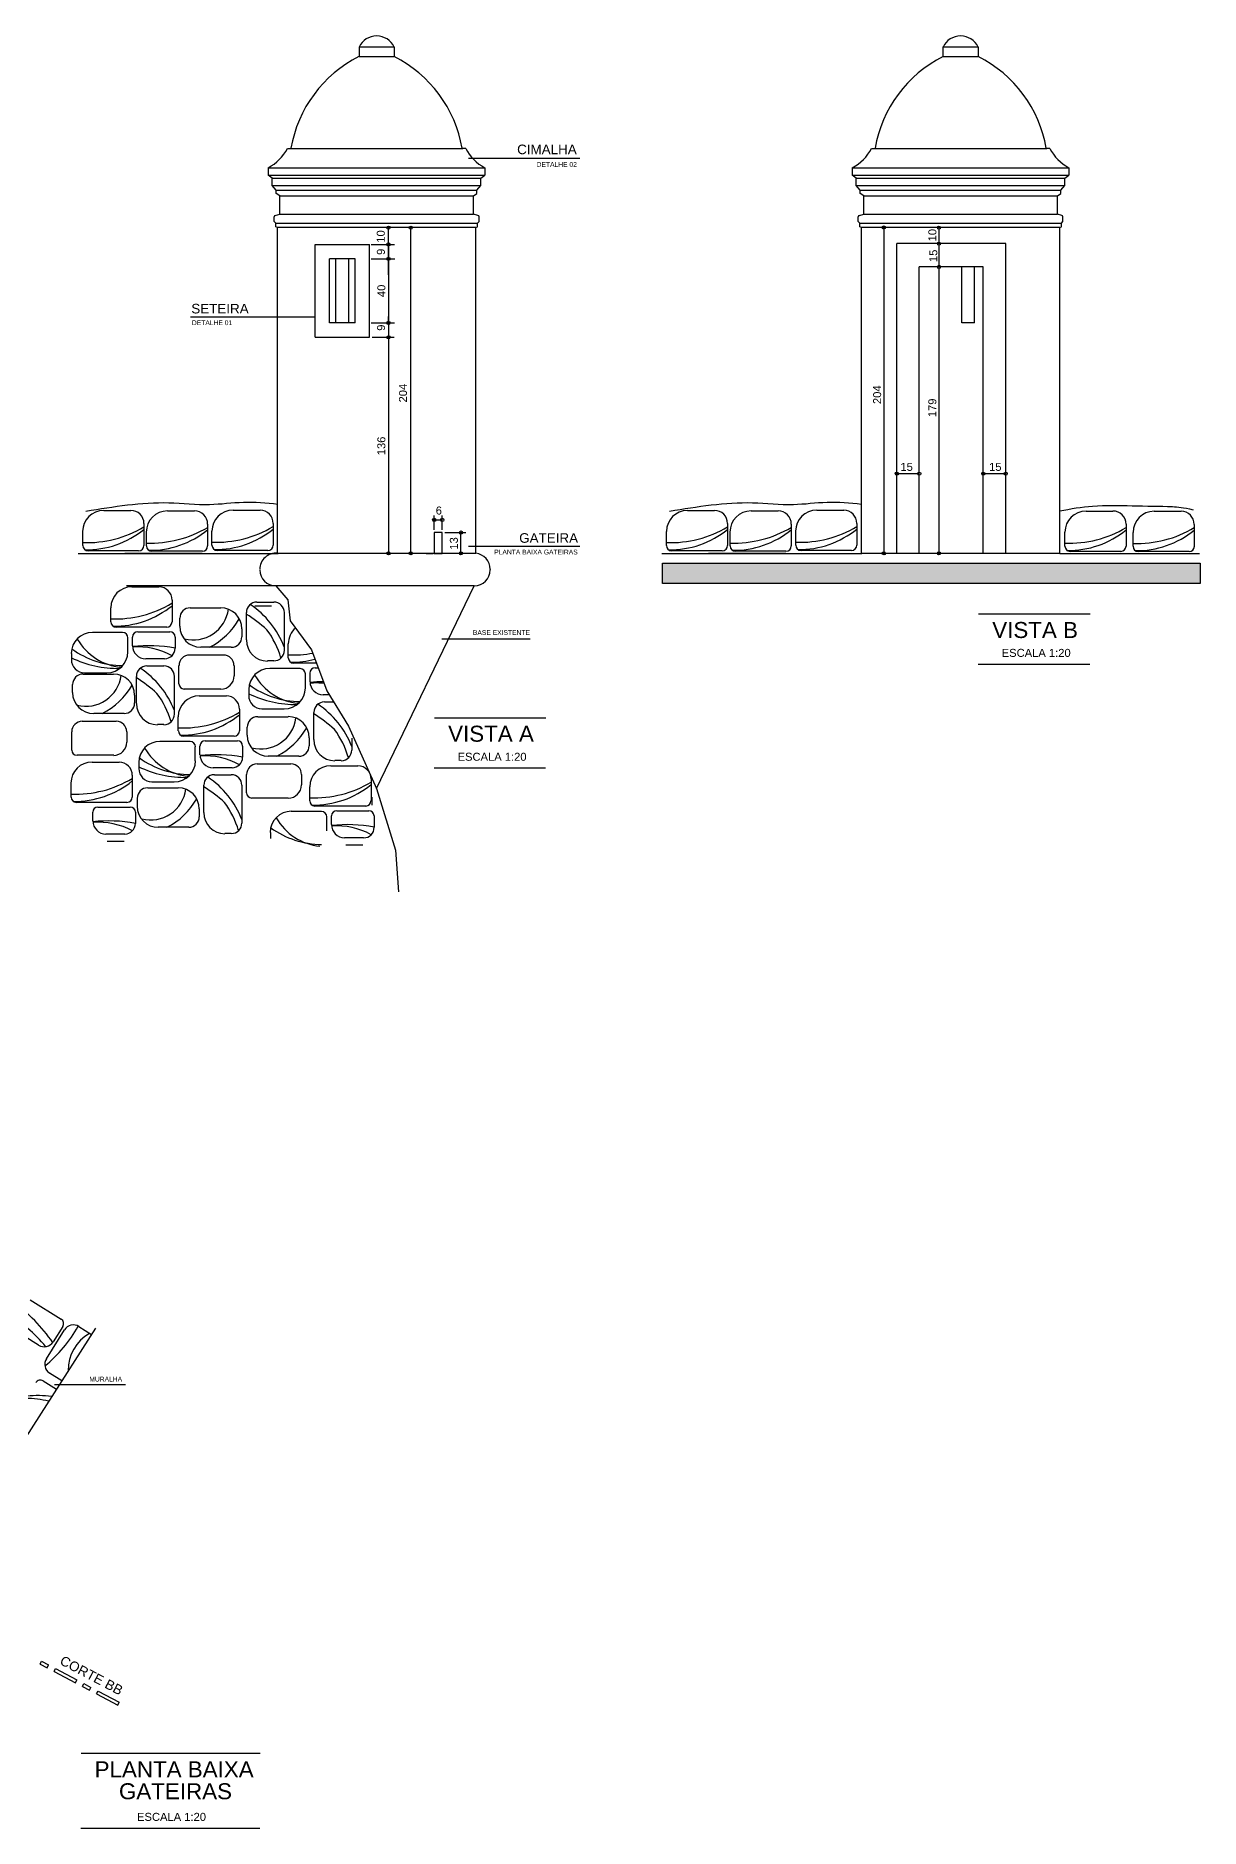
# Model space of a CAD drawing. Header units: millimetres. Extents: x 21881.5 to 21905.2, y 3580.3 to 3591.7.
# Drawn here: x 21897.93 to 21905.2, y 3580.34 to 3591.54 of the extents above; entities that cross this region are included whole.
import ezdxf

# ---------------------------------------------------------------- set-up
doc = ezdxf.new("R2010")
doc.units = ezdxf.units.MM
doc.header["$MEASUREMENT"] = 0
for name, color, linetype in [('Layer1', 1, 'Continuous'), ('Layer2', 7, 'Continuous'), ('MARGEMINT', 6, 'Continuous'), ('Terra', 40, 'Continuous'), ('TEXT2', 6, 'Continuous')]:
    doc.layers.add(name, color=color, linetype=linetype)
doc.styles.add('Arial', font='ARIAL.TTF', dxfattribs={"height": 0.05})

# ---------------------------------------------------------------- blocks, each defined once
blk = doc.blocks.new('_Small')
at = {"layer": 'Layer1', "color": 0, "lineweight": -2}
blk.add_circle((0, 0), 0.25, dxfattribs=at)

msp = doc.modelspace()

# ---------------------------------------------------------------- hatches: boundary and pattern name
at = {"layer": 'Terra'}
msp.add_hatch(color=256, dxfattribs=at).paths.add_polyline_path([(21901.844, 3588.246), (21901.844, 3588.118), (21905.204, 3588.118), (21905.204, 3588.246)])

# ---------------------------------------------------------------- linework, layer by layer
at = {"layer": 'Layer1'}
for p, q in [((21900.633, 3590.777), (21901.328, 3590.777)), ((21900.132, 3590.237), (21900.132, 3590.342)), ((21900.201, 3590.342), (21900.188, 3590.342)), ((21900.271, 3588.307), (21900.271, 3590.342)), ((21903.227, 3590.342), (21903.227, 3588.307)), ((21903.572, 3590.342), (21903.572, 3588.307)), ((21900.025, 3590.237), (21900.17, 3590.237)), ((21900.132, 3590.047), (21900.132, 3590.309)), ((21900.132, 3590.247), (21900.132, 3589.647)), ((21900.132, 3590.237), (21900.132, 3590.147)), ((21900.024, 3590.147), (21900.167, 3590.147)), ((21900.024, 3590.147), (21900.171, 3590.147)), ((21900.132, 3590.147), (21900.132, 3590.187)), ((21900.132, 3590.147), (21900.132, 3589.838)), ((21900.132, 3590.147), (21900.132, 3590.107)), ((21898.896, 3589.785), (21899.674, 3589.785)), ((21900.132, 3589.747), (21900.132, 3589.787)), ((21900.132, 3589.757), (21900.132, 3588.309)), ((21900.024, 3589.747), (21900.169, 3589.747)), ((21900.03, 3589.657), (21900.167, 3589.657)), ((21900.132, 3589.747), (21900.132, 3589.657)), ((21900.132, 3589.747), (21900.132, 3589.657)), ((21900.132, 3589.657), (21900.132, 3589.617)), ((21903.309, 3588.805), (21903.449, 3588.805)), ((21903.849, 3588.805), (21903.989, 3588.805)), ((21900.418, 3588.454), (21900.418, 3588.544)), ((21900.468, 3588.453), (21900.468, 3588.544)), ((21900.418, 3588.516), (21900.468, 3588.516)), ((21900.485, 3588.437), (21900.615, 3588.437)), ((21900.585, 3588.307), (21900.585, 3588.437)), ((21900.368, 3588.307), (21900.412, 3588.307)), ((21900.633, 3588.351), (21901.328, 3588.351)), ((21900.466, 3587.772), (21901.018, 3587.772)), ((21898.046, 3583.113), (21898.488, 3583.113)), ((21897.955, 3581.367), (21897.964, 3581.385)), ((21897.955, 3581.367), (21897.999, 3581.344)), ((21897.964, 3581.385), (21898.008, 3581.361)), ((21897.999, 3581.344), (21898.008, 3581.361)), ((21898.043, 3581.32), (21898.052, 3581.338)), ((21898.043, 3581.32), (21898.176, 3581.25)), ((21898.052, 3581.338), (21898.185, 3581.268)), ((21898.176, 3581.25), (21898.185, 3581.268)), ((21898.22, 3581.227), (21898.229, 3581.245)), ((21898.229, 3581.245), (21898.273, 3581.221)), ((21898.22, 3581.227), (21898.264, 3581.203)), ((21898.264, 3581.203), (21898.273, 3581.221)), ((21898.308, 3581.18), (21898.318, 3581.198)), ((21898.308, 3581.18), (21898.441, 3581.11)), ((21898.318, 3581.198), (21898.45, 3581.128)), ((21898.441, 3581.11), (21898.45, 3581.128))]:
    msp.add_line(p, q, dxfattribs=at)
at = {"layer": 'Layer2'}
for p, q in [((21899.948, 3591.471), (21900.168, 3591.471)), ((21899.948, 3591.471), (21899.948, 3591.411)), ((21899.948, 3591.471), (21899.948, 3591.411)), ((21900.168, 3591.471), (21900.168, 3591.411)), ((21900.168, 3591.471), (21900.168, 3591.411)), ((21903.597, 3591.471), (21903.817, 3591.471)), ((21903.597, 3591.471), (21903.597, 3591.411)), ((21903.597, 3591.471), (21903.597, 3591.411)), ((21903.817, 3591.471), (21903.817, 3591.411)), ((21903.817, 3591.471), (21903.817, 3591.411)), ((21899.948, 3591.411), (21900.168, 3591.411)), ((21903.597, 3591.411), (21903.817, 3591.411)), ((21899.501, 3590.837), (21899.519, 3590.837)), ((21899.519, 3590.837), (21900.597, 3590.837)), ((21900.615, 3590.837), (21900.597, 3590.837)), ((21903.15, 3590.837), (21903.168, 3590.837)), ((21903.168, 3590.837), (21904.246, 3590.837)), ((21904.264, 3590.837), (21904.246, 3590.837)), ((21899.381, 3590.716), (21900.735, 3590.716)), ((21899.381, 3590.716), (21899.381, 3590.671)), ((21899.381, 3590.671), (21900.735, 3590.671)), ((21899.406, 3590.651), (21899.381, 3590.671)), ((21899.406, 3590.651), (21900.71, 3590.651)), ((21899.406, 3590.606), (21899.406, 3590.651)), ((21900.71, 3590.651), (21900.735, 3590.671)), ((21900.71, 3590.606), (21900.71, 3590.651)), ((21900.735, 3590.716), (21900.735, 3590.671)), ((21903.03, 3590.716), (21904.384, 3590.716)), ((21903.03, 3590.716), (21903.03, 3590.671)), ((21903.03, 3590.671), (21904.384, 3590.671)), ((21903.055, 3590.651), (21903.03, 3590.671)), ((21903.055, 3590.651), (21904.359, 3590.651)), ((21903.055, 3590.606), (21903.055, 3590.651)), ((21904.359, 3590.651), (21904.384, 3590.671)), ((21904.359, 3590.606), (21904.359, 3590.651)), ((21904.384, 3590.716), (21904.384, 3590.671)), ((21899.406, 3590.606), (21900.71, 3590.606)), ((21899.431, 3590.576), (21899.406, 3590.606)), ((21899.431, 3590.576), (21900.685, 3590.576)), ((21899.431, 3590.556), (21899.431, 3590.576)), ((21899.453, 3590.541), (21899.431, 3590.556)), ((21899.453, 3590.541), (21900.663, 3590.541)), ((21899.453, 3590.426), (21899.453, 3590.541)), ((21900.663, 3590.541), (21900.685, 3590.556)), ((21900.663, 3590.426), (21900.663, 3590.541)), ((21900.685, 3590.576), (21900.71, 3590.606)), ((21900.685, 3590.556), (21900.685, 3590.576)), ((21903.055, 3590.606), (21904.359, 3590.606)), ((21903.08, 3590.576), (21903.055, 3590.606)), ((21903.08, 3590.576), (21904.334, 3590.576)), ((21903.08, 3590.556), (21903.08, 3590.576)), ((21903.102, 3590.541), (21903.08, 3590.556)), ((21903.102, 3590.541), (21904.312, 3590.541)), ((21903.102, 3590.426), (21903.102, 3590.541)), ((21904.312, 3590.541), (21904.334, 3590.556)), ((21904.312, 3590.426), (21904.312, 3590.541)), ((21904.334, 3590.576), (21904.359, 3590.606)), ((21904.334, 3590.556), (21904.334, 3590.576)), ((21899.425, 3590.419), (21899.453, 3590.426)), ((21899.453, 3590.426), (21900.663, 3590.426)), ((21900.691, 3590.419), (21900.663, 3590.426)), ((21903.075, 3590.419), (21903.102, 3590.426)), ((21903.102, 3590.426), (21904.312, 3590.426)), ((21904.34, 3590.419), (21904.312, 3590.426)), ((21899.418, 3590.381), (21899.418, 3590.409)), ((21899.428, 3590.371), (21899.418, 3590.381)), ((21899.428, 3590.371), (21900.688, 3590.371)), ((21899.428, 3590.347), (21899.428, 3590.371)), ((21899.438, 3590.342), (21899.428, 3590.347)), ((21900.678, 3590.342), (21899.438, 3590.342)), ((21899.438, 3588.307), (21899.438, 3590.342)), ((21900.678, 3590.342), (21900.688, 3590.347)), ((21900.678, 3588.307), (21900.678, 3590.342)), ((21900.688, 3590.371), (21900.698, 3590.381)), ((21900.688, 3590.347), (21900.688, 3590.371)), ((21900.698, 3590.381), (21900.698, 3590.409)), ((21903.067, 3590.381), (21903.067, 3590.409)), ((21903.077, 3590.371), (21903.067, 3590.381)), ((21903.077, 3590.371), (21904.337, 3590.371)), ((21903.077, 3590.347), (21903.077, 3590.371)), ((21903.087, 3590.342), (21903.077, 3590.347)), ((21904.327, 3590.342), (21903.087, 3590.342)), ((21903.087, 3588.307), (21903.087, 3590.342)), ((21904.327, 3590.342), (21904.337, 3590.347)), ((21904.327, 3588.307), (21904.327, 3590.342)), ((21904.337, 3590.371), (21904.347, 3590.381)), ((21904.337, 3590.347), (21904.337, 3590.371)), ((21904.347, 3590.381), (21904.347, 3590.409)), ((21899.674, 3590.237), (21900.014, 3590.237)), ((21899.674, 3589.657), (21899.674, 3590.237)), ((21900.014, 3589.657), (21900.014, 3590.237)), ((21903.989, 3590.242), (21903.309, 3590.242)), ((21903.309, 3588.307), (21903.309, 3590.242)), ((21903.989, 3588.307), (21903.989, 3590.242)), ((21899.764, 3589.747), (21899.764, 3590.147)), ((21899.924, 3590.147), (21899.764, 3590.147)), ((21899.804, 3589.747), (21899.804, 3590.147)), ((21899.884, 3590.147), (21899.804, 3590.147)), ((21899.884, 3589.747), (21899.884, 3590.147)), ((21899.924, 3589.747), (21899.924, 3590.147)), ((21903.849, 3590.097), (21903.449, 3590.097)), ((21903.449, 3588.307), (21903.449, 3590.097)), ((21903.715, 3589.747), (21903.715, 3590.097)), ((21903.795, 3589.747), (21903.795, 3590.097)), ((21903.849, 3588.307), (21903.849, 3590.097)), ((21899.674, 3589.657), (21900.014, 3589.657)), ((21899.924, 3589.747), (21899.764, 3589.747)), ((21899.884, 3589.747), (21899.804, 3589.747)), ((21903.795, 3589.747), (21903.715, 3589.747)), ((21900.678, 3588.307), (21899.438, 3588.307)), ((21904.327, 3588.307), (21903.087, 3588.307)), ((21900.768, 3588.207), (21900.768, 3588.204)), ((21900.668, 3588.104), (21899.428, 3588.104)), ((21900.058, 3586.838), (21900.668, 3588.104))]:
    msp.add_line(p, q, dxfattribs=at)
msp.add_lwpolyline([(21900.418, 3588.307), (21900.468, 3588.307), (21900.468, 3588.437), (21900.418, 3588.437)], close=True, dxfattribs=at)
for centre, radius, start, end in [((21900.058, 3591.419), 0.121, 25.0576, 154.9424), ((21900.058, 3591.419), 0.121, 25.0576, 154.9424), ((21903.707, 3591.419), 0.121, 25.0576, 154.9424), ((21903.707, 3591.419), 0.121, 25.0576, 154.9424), ((21900.303, 3590.703), 0.792, 116.6807, 170.1983), ((21899.812, 3590.703), 0.792, 9.8017, 63.3193), ((21903.953, 3590.703), 0.792, 116.6807, 170.1983), ((21903.462, 3590.703), 0.792, 9.8017, 63.3193), ((21899.257, 3590.959), 0.272, 297.0067, 333.4688), ((21900.858, 3590.959), 0.272, 206.5312, 242.9933), ((21902.907, 3590.959), 0.272, 297.0067, 333.4688), ((21904.508, 3590.959), 0.272, 206.5312, 242.9933), ((21899.428, 3590.409), 0.01, 105.9454, 180), ((21900.688, 3590.409), 0.01, 0, 74.0546), ((21903.077, 3590.409), 0.01, 105.9454, 180), ((21904.337, 3590.409), 0.01, 0, 74.0546), ((21899.429, 3588.207), 0.101, 84.7192, 179.8282), ((21900.667, 3588.207), 0.101, 0.2418, 83.7326), ((21899.428, 3588.204), 0.1, 180, 270), ((21900.668, 3588.204), 0.1, 270, 0)]:
    msp.add_arc(centre, radius, start, end, dxfattribs=at)
at = {"layer": 'MARGEMINT'}
for p, q in [((21903.82, 3587.929), (21904.516, 3587.929)), ((21903.817, 3587.614), (21904.514, 3587.614)), ((21900.42, 3587.28), (21901.116, 3587.28)), ((21900.418, 3586.966), (21901.114, 3586.966)), ((21898.211, 3580.809), (21899.33, 3580.809)), ((21898.209, 3580.341), (21899.328, 3580.341))]:
    msp.add_line(p, q, dxfattribs=at)
at = {"layer": 'Terra'}
for p, q in [((21898.353, 3588.575), (21898.522, 3588.575)), ((21898.751, 3588.572), (21898.92, 3588.572)), ((21899.161, 3588.576), (21899.33, 3588.576)), ((21902.001, 3588.575), (21902.169, 3588.575)), ((21902.398, 3588.572), (21902.567, 3588.572)), ((21902.808, 3588.576), (21902.977, 3588.576)), ((21904.491, 3588.571), (21904.659, 3588.571)), ((21904.917, 3588.57), (21905.085, 3588.57)), ((21898.222, 3588.356), (21898.222, 3588.443)), ((21898.604, 3588.493), (21898.604, 3588.356)), ((21898.62, 3588.353), (21898.62, 3588.44)), ((21899.002, 3588.49), (21899.002, 3588.353)), ((21899.029, 3588.358), (21899.029, 3588.445)), ((21899.412, 3588.494), (21899.412, 3588.358)), ((21901.869, 3588.356), (21901.869, 3588.443)), ((21902.251, 3588.493), (21902.251, 3588.356)), ((21902.267, 3588.353), (21902.267, 3588.44)), ((21902.649, 3588.49), (21902.649, 3588.353)), ((21902.677, 3588.358), (21902.677, 3588.445)), ((21903.059, 3588.494), (21903.059, 3588.358)), ((21904.359, 3588.352), (21904.359, 3588.439)), ((21904.741, 3588.489), (21904.741, 3588.352)), ((21904.785, 3588.351), (21904.785, 3588.438)), ((21905.167, 3588.488), (21905.167, 3588.351)), ((21898.194, 3588.307), (21899.443, 3588.307)), ((21898.217, 3588.307), (21899.44, 3588.307)), ((21898.571, 3588.323), (21898.255, 3588.323)), ((21898.967, 3588.307), (21898.484, 3588.307)), ((21898.969, 3588.32), (21898.653, 3588.32)), ((21899.379, 3588.325), (21899.062, 3588.325)), ((21901.841, 3588.307), (21903.09, 3588.307)), ((21902.218, 3588.323), (21901.902, 3588.323)), ((21902.615, 3588.307), (21902.132, 3588.307)), ((21902.616, 3588.32), (21902.3, 3588.32)), ((21903.026, 3588.325), (21902.71, 3588.325)), ((21904.327, 3588.307), (21905.2, 3588.307)), ((21904.708, 3588.319), (21904.392, 3588.319)), ((21905.135, 3588.318), (21904.818, 3588.318)), ((21899.448, 3588.104), (21898.495, 3588.104)), ((21899.448, 3588.104), (21898.495, 3588.104)), ((21898.529, 3588.098), (21898.698, 3588.098)), ((21898.397, 3587.879), (21898.397, 3587.966)), ((21898.78, 3588.015), (21898.78, 3587.879)), ((21898.894, 3587.967), (21899.084, 3587.967)), ((21899.297, 3587.98), (21899.402, 3587.98)), ((21899.31, 3588.002), (21899.416, 3588.002)), ((21898.828, 3587.852), (21898.828, 3587.901)), ((21899.244, 3587.766), (21899.244, 3587.937)), ((21899.481, 3587.937), (21899.481, 3587.701)), ((21898.471, 3587.812), (21898.282, 3587.812)), ((21898.747, 3587.846), (21898.43, 3587.846)), ((21898.504, 3587.692), (21898.504, 3587.779)), ((21898.533, 3587.73), (21898.533, 3587.784)), ((21898.566, 3587.817), (21898.766, 3587.817)), ((21898.799, 3587.784), (21898.799, 3587.714)), ((21899.215, 3587.835), (21899.215, 3587.786)), ((21899.506, 3587.654), (21899.506, 3587.741)), ((21898.151, 3587.681), (21898.151, 3587.643)), ((21898.733, 3587.648), (21898.615, 3587.648)), ((21898.889, 3587.672), (21899.101, 3587.672)), ((21899.15, 3587.72), (21898.96, 3587.72)), ((21899.416, 3587.635), (21899.376, 3587.635)), ((21898.224, 3587.553), (21898.414, 3587.553)), ((21898.233, 3587.561), (21898.372, 3587.561)), ((21898.557, 3587.368), (21898.557, 3587.538)), ((21898.623, 3587.604), (21898.729, 3587.604)), ((21898.794, 3587.538), (21898.794, 3587.302)), ((21898.823, 3587.492), (21898.823, 3587.606)), ((21899.167, 3587.606), (21899.167, 3587.541)), ((21899.58, 3587.587), (21899.391, 3587.587)), ((21899.683, 3587.621), (21899.539, 3587.621)), ((21899.613, 3587.467), (21899.613, 3587.554)), ((21899.642, 3587.505), (21899.642, 3587.559)), ((21899.674, 3587.592), (21899.693, 3587.592)), ((21898.158, 3587.438), (21898.158, 3587.487)), ((21898.545, 3587.421), (21898.545, 3587.372)), ((21899.085, 3587.459), (21898.856, 3587.459)), ((21898.95, 3587.417), (21899.119, 3587.417)), ((21899.259, 3587.456), (21899.259, 3587.418)), ((21899.763, 3587.423), (21899.724, 3587.423)), ((21898.48, 3587.306), (21898.29, 3587.306)), ((21899.201, 3587.334), (21899.201, 3587.198)), ((21899.341, 3587.336), (21899.481, 3587.336)), ((21899.666, 3587.143), (21899.666, 3587.313)), ((21899.732, 3587.379), (21899.789, 3587.379)), ((21898.153, 3587.078), (21898.153, 3587.192)), ((21898.219, 3587.258), (21898.431, 3587.258)), ((21898.497, 3587.192), (21898.497, 3587.127)), ((21898.729, 3587.237), (21898.689, 3587.237)), ((21898.819, 3587.198), (21898.819, 3587.285)), ((21899.25, 3587.171), (21899.25, 3587.22)), ((21899.315, 3587.286), (21899.505, 3587.286)), ((21898.893, 3587.131), (21898.704, 3587.131)), ((21899.168, 3587.165), (21898.852, 3587.165)), ((21898.925, 3587.011), (21898.925, 3587.098)), ((21898.954, 3587.049), (21898.954, 3587.103)), ((21898.987, 3587.136), (21899.188, 3587.136)), ((21899.221, 3587.103), (21899.221, 3587.033)), ((21899.637, 3587.155), (21899.637, 3587.105)), ((21899.903, 3587.153), (21899.903, 3587.077)), ((21898.415, 3587.045), (21898.186, 3587.045)), ((21898.28, 3587.003), (21898.449, 3587.003)), ((21898.572, 3587), (21898.572, 3586.962)), ((21899.155, 3586.967), (21899.037, 3586.967)), ((21899.311, 3586.991), (21899.523, 3586.991)), ((21899.571, 3587.039), (21899.381, 3587.039)), ((21899.772, 3586.979), (21899.941, 3586.979)), ((21899.837, 3587.012), (21899.797, 3587.012)), ((21898.149, 3586.784), (21898.149, 3586.871)), ((21898.531, 3586.92), (21898.531, 3586.784)), ((21898.628, 3586.842), (21898.818, 3586.842)), ((21898.654, 3586.88), (21898.794, 3586.88)), ((21898.979, 3586.687), (21898.979, 3586.858)), ((21899.044, 3586.923), (21899.15, 3586.923)), ((21899.216, 3586.858), (21899.216, 3586.622)), ((21899.245, 3586.811), (21899.245, 3586.925)), ((21899.588, 3586.925), (21899.588, 3586.86)), ((21899.641, 3586.761), (21899.641, 3586.848)), ((21900.023, 3586.897), (21900.023, 3586.761)), ((21898.498, 3586.751), (21898.182, 3586.751)), ((21898.563, 3586.727), (21898.563, 3586.776)), ((21899.506, 3586.778), (21899.278, 3586.778)), ((21900.031, 3586.734), (21900.031, 3586.783)), ((21898.284, 3586.635), (21898.284, 3586.689)), ((21898.317, 3586.722), (21898.518, 3586.722)), ((21898.551, 3586.689), (21898.551, 3586.619)), ((21898.95, 3586.71), (21898.95, 3586.661)), ((21899.714, 3586.694), (21899.525, 3586.694)), ((21899.99, 3586.728), (21899.673, 3586.728)), ((21899.747, 3586.574), (21899.747, 3586.661)), ((21899.776, 3586.612), (21899.776, 3586.666)), ((21899.809, 3586.699), (21900.009, 3586.699)), ((21900.042, 3586.666), (21900.042, 3586.595)), ((21898.485, 3586.553), (21898.367, 3586.553)), ((21898.374, 3586.509), (21898.48, 3586.509)), ((21898.884, 3586.595), (21898.694, 3586.595)), ((21899.15, 3586.556), (21899.11, 3586.556)), ((21899.394, 3586.563), (21899.394, 3586.525)), ((21899.977, 3586.53), (21899.858, 3586.53)), ((21899.866, 3586.486), (21899.972, 3586.486)), ((21897.893, 3583.643), (21898.087, 3583.522)), ((21898.301, 3583.466), (21897.517, 3582.241)), ((21897.946, 3583.359), (21897.766, 3583.472)), ((21897.995, 3583.275), (21898.107, 3583.455)), ((21898.097, 3583.476), (21898.037, 3583.38)), ((21898.198, 3583.476), (21898.276, 3583.427)), ((21898.091, 3583.137), (21898.015, 3583.185)), ((21897.974, 3583.136), (21898.057, 3583.084))]:
    msp.add_line(p, q, dxfattribs=at)
msp.add_lwpolyline([(21901.844, 3588.246), (21905.204, 3588.246), (21905.204, 3588.118), (21901.844, 3588.118)], close=True, dxfattribs=at)
msp.add_lwpolyline([(21899.428, 3588.104), (21899.504, 3588.016), (21899.517, 3587.886), (21899.652, 3587.704), (21899.747, 3587.448), (21899.882, 3587.227), (21900.058, 3586.838), (21900.176, 3586.453), (21900.195, 3586.193)], dxfattribs=at)
for centre, radius, start, end in [((21898.353, 3588.443), 0.132, 90, 180), ((21898.522, 3588.493), 0.0822, 0, 90), ((21898.751, 3588.44), 0.132, 90, 180), ((21898.92, 3588.49), 0.0822, 0, 90), ((21899.161, 3588.445), 0.132, 90, 180), ((21899.33, 3588.494), 0.0822, 0, 90), ((21902.001, 3588.443), 0.132, 90, 180), ((21902.169, 3588.493), 0.0822, 0, 90), ((21902.398, 3588.44), 0.132, 90, 180), ((21902.567, 3588.49), 0.0822, 0, 90), ((21902.808, 3588.445), 0.132, 90, 180), ((21902.977, 3588.494), 0.0822, 0, 90), ((21904.491, 3588.439), 0.132, 90, 180), ((21904.659, 3588.489), 0.0822, 0, 90), ((21904.917, 3588.438), 0.132, 90, 180), ((21905.085, 3588.488), 0.0822, 0, 90), ((21898.248, 3589.068), 0.694, 267.8487, 300.8988), ((21898.244, 3588.9), 0.571, 269.0901, 309.1149), ((21898.646, 3589.065), 0.694, 267.8487, 300.8988), ((21898.642, 3588.897), 0.571, 269.0901, 309.1149), ((21899.055, 3589.07), 0.694, 267.8487, 300.8988), ((21899.052, 3588.902), 0.571, 269.0901, 309.1149), ((21901.895, 3589.068), 0.694, 267.8487, 300.8988), ((21901.891, 3588.9), 0.571, 269.0901, 309.1149), ((21902.293, 3589.065), 0.694, 267.8487, 300.8988), ((21902.289, 3588.897), 0.571, 269.0901, 309.1149), ((21902.703, 3589.07), 0.694, 267.8487, 300.8988), ((21902.699, 3588.902), 0.571, 269.0901, 309.1149), ((21904.385, 3589.064), 0.694, 267.8487, 300.8988), ((21904.381, 3588.896), 0.571, 269.0901, 309.1149), ((21904.811, 3589.063), 0.694, 267.8487, 300.8988), ((21904.807, 3588.895), 0.571, 269.0901, 309.1149), ((21898.255, 3588.356), 0.0329, 180, 270), ((21898.571, 3588.356), 0.0329, 270, 0), ((21898.653, 3588.353), 0.0329, 180, 270), ((21898.969, 3588.353), 0.0329, 270, 0), ((21899.062, 3588.358), 0.0329, 180, 270), ((21899.379, 3588.358), 0.0329, 270, 0), ((21901.902, 3588.356), 0.0329, 180, 270), ((21902.218, 3588.356), 0.0329, 270, 0), ((21902.3, 3588.353), 0.0329, 180, 270), ((21902.616, 3588.353), 0.0329, 270, 0), ((21902.71, 3588.358), 0.0329, 180, 270), ((21903.026, 3588.358), 0.0329, 270, 0), ((21904.392, 3588.352), 0.0329, 180, 270), ((21904.708, 3588.352), 0.0329, 270, 0), ((21904.818, 3588.351), 0.0329, 180, 270), ((21905.135, 3588.351), 0.0329, 270, 0), ((21898.529, 3587.966), 0.132, 90, 180), ((21898.698, 3588.015), 0.0822, 0, 90), ((21898.423, 3588.591), 0.694, 267.8487, 300.8988), ((21898.42, 3588.423), 0.571, 269.0901, 309.1149), ((21898.894, 3587.901), 0.0658, 90, 180), ((21899.084, 3587.835), 0.132, 0, 90), ((21899.31, 3587.937), 0.0658, 90, 180), ((21898.954, 3587.517), 0.566, 21.3018, 56.2945), ((21899.416, 3587.937), 0.0658, 0, 90), ((21898.43, 3587.879), 0.0329, 180, 270), ((21898.747, 3587.879), 0.0329, 270, 0), ((21898.96, 3587.852), 0.132, 180, 270), ((21898.913, 3587.987), 0.221, 255.3409, 352.4755), ((21898.811, 3588.12), 0.448, 296.8779, 330.2994), ((21898.705, 3587.081), 1.003, 48.2954, 57.4988), ((21898.282, 3587.681), 0.132, 90, 180), ((21898.498, 3587.952), 0.359, 210.1481, 264.109), ((21898.471, 3587.779), 0.0329, 0, 90), ((21898.566, 3587.784), 0.0329, 90, 180), ((21898.766, 3587.784), 0.0329, 0, 90), ((21899.15, 3587.786), 0.0658, 270, 0), ((21899.376, 3587.766), 0.132, 180, 270), ((21898.914, 3587.493), 0.569, 16.2687, 36.3239), ((21899.638, 3587.741), 0.132, 131.0988, 180), ((21898.44, 3588.248), 0.66, 244.0119, 271.0833), ((21898.233, 3587.643), 0.0822, 180, 270), ((21898.476, 3588.158), 0.552, 234.2938, 269.5052), ((21898.372, 3587.692), 0.132, 270, 0), ((21898.633, 3586.837), 0.893, 79.2739, 96.4213), ((21898.615, 3587.73), 0.0822, 180, 270), ((21898.569, 3587.29), 0.432, 60.8057, 94.7607), ((21898.733, 3587.714), 0.0658, 270, 0), ((21898.889, 3587.606), 0.0658, 90, 180), ((21899.101, 3587.606), 0.0658, 0, 90), ((21899.416, 3587.701), 0.0658, 270, 0), ((21899.532, 3588.366), 0.694, 267.8487, 280.5597), ((21899.539, 3587.654), 0.0329, 180, 270), ((21899.528, 3588.198), 0.571, 269.0901, 284.7089), ((21898.224, 3587.487), 0.0658, 90, 180), ((21898.243, 3587.573), 0.221, 255.3409, 352.4755), ((21898.414, 3587.421), 0.132, 0, 90), ((21898.623, 3587.538), 0.0658, 90, 180), ((21898.018, 3586.683), 1.003, 48.2954, 57.4988), ((21898.267, 3587.119), 0.566, 21.3018, 56.2945), ((21898.729, 3587.538), 0.0658, 0, 90), ((21899.085, 3587.541), 0.0822, 270, 0), ((21899.391, 3587.456), 0.132, 90, 180), ((21899.606, 3587.727), 0.359, 210.1481, 264.109), ((21899.58, 3587.554), 0.0329, 0, 90), ((21899.674, 3587.559), 0.0329, 90, 180), ((21898.29, 3587.438), 0.132, 180, 270), ((21898.141, 3587.706), 0.448, 296.8779, 330.2994), ((21898.227, 3587.095), 0.569, 16.2687, 36.3239), ((21898.95, 3587.285), 0.132, 90, 180), ((21898.856, 3587.492), 0.0329, 180, 270), ((21899.119, 3587.334), 0.0822, 0, 90), ((21899.549, 3588.023), 0.66, 244.0119, 271.0833), ((21899.341, 3587.418), 0.0822, 180, 270), ((21899.585, 3587.933), 0.552, 234.2938, 269.5052), ((21899.481, 3587.467), 0.132, 270, 0), ((21899.742, 3586.612), 0.893, 91.0011, 96.4213), ((21899.724, 3587.505), 0.0822, 180, 270), ((21899.678, 3587.065), 0.432, 83.0414, 94.7607), ((21898.48, 3587.372), 0.0658, 270, 0), ((21898.689, 3587.368), 0.132, 180, 270), ((21898.729, 3587.302), 0.0658, 270, 0), ((21898.845, 3587.91), 0.694, 267.8487, 300.8988), ((21898.841, 3587.742), 0.571, 269.0901, 309.1149), ((21899.732, 3587.313), 0.0658, 90, 180), ((21899.127, 3586.458), 1.003, 48.2954, 57.4988), ((21899.376, 3586.894), 0.566, 21.3018, 56.2945), ((21898.219, 3587.192), 0.0658, 90, 180), ((21898.431, 3587.192), 0.0658, 0, 90), ((21898.852, 3587.198), 0.0329, 180, 270), ((21899.168, 3587.198), 0.0329, 270, 0), ((21899.315, 3587.22), 0.0658, 90, 180), ((21899.335, 3587.306), 0.221, 255.3409, 352.4755), ((21899.232, 3587.439), 0.448, 296.8779, 330.2994), ((21899.505, 3587.155), 0.132, 0, 90), ((21899.336, 3586.87), 0.569, 16.2687, 36.3239), ((21898.186, 3587.078), 0.0329, 180, 270), ((21898.415, 3587.127), 0.0822, 270, 0), ((21898.704, 3587), 0.132, 90, 180), ((21898.919, 3587.271), 0.359, 210.1481, 264.109), ((21898.893, 3587.098), 0.0329, 0, 90), ((21898.987, 3587.103), 0.0329, 90, 180), ((21899.188, 3587.103), 0.0329, 0, 90), ((21899.381, 3587.171), 0.132, 180, 270), ((21899.571, 3587.105), 0.0658, 270, 0), ((21899.797, 3587.143), 0.132, 180, 270), ((21899.837, 3587.077), 0.0658, 270, 0), ((21898.28, 3586.871), 0.132, 90, 180), ((21898.449, 3586.92), 0.0822, 0, 90), ((21898.861, 3587.567), 0.66, 244.0119, 271.0833), ((21898.654, 3586.962), 0.0822, 180, 270), ((21898.898, 3587.477), 0.552, 234.2938, 269.5052), ((21898.794, 3587.011), 0.132, 270, 0), ((21899.037, 3587.049), 0.0822, 180, 270), ((21899.054, 3586.156), 0.893, 79.2739, 96.4213), ((21898.991, 3586.609), 0.432, 60.8057, 94.7607), ((21899.155, 3587.033), 0.0658, 270, 0), ((21899.311, 3586.925), 0.0658, 90, 180), ((21899.523, 3586.925), 0.0658, 0, 90), ((21899.772, 3586.848), 0.132, 90, 180), ((21899.941, 3586.897), 0.0822, 0, 90), ((21898.175, 3587.496), 0.694, 267.8487, 300.8988), ((21898.171, 3587.328), 0.571, 269.0901, 309.1149), ((21898.628, 3586.776), 0.0658, 90, 180), ((21898.818, 3586.71), 0.132, 0, 90), ((21899.044, 3586.858), 0.0658, 90, 180), ((21898.44, 3586.002), 1.003, 48.2954, 57.4988), ((21898.689, 3586.438), 0.566, 21.3018, 56.2945), ((21899.15, 3586.858), 0.0658, 0, 90), ((21899.506, 3586.86), 0.0822, 270, 0), ((21899.667, 3587.473), 0.694, 267.8487, 300.8988), ((21899.663, 3587.305), 0.571, 269.0901, 309.1149), ((21898.182, 3586.784), 0.0329, 180, 270), ((21898.498, 3586.784), 0.0329, 270, 0), ((21898.647, 3586.862), 0.221, 255.3409, 352.4755), ((21898.545, 3586.995), 0.448, 296.8779, 330.2994), ((21898.649, 3586.414), 0.569, 16.2687, 36.3239), ((21899.278, 3586.811), 0.0329, 180, 270), ((21899.673, 3586.761), 0.0329, 180, 270), ((21899.99, 3586.761), 0.0329, 270, 0), ((21898.317, 3586.689), 0.0329, 90, 180), ((21898.367, 3586.635), 0.0822, 180, 270), ((21898.385, 3585.742), 0.893, 79.2739, 96.4213), ((21898.321, 3586.195), 0.432, 60.8057, 94.7607), ((21898.485, 3586.619), 0.0658, 270, 0), ((21898.518, 3586.689), 0.0329, 0, 90), ((21898.694, 3586.727), 0.132, 180, 270), ((21898.884, 3586.661), 0.0658, 270, 0), ((21899.11, 3586.687), 0.132, 180, 270), ((21899.15, 3586.622), 0.0658, 270, 0), ((21899.525, 3586.563), 0.132, 90, 180), ((21899.741, 3586.834), 0.359, 210.1481, 264.109), ((21899.714, 3586.661), 0.0329, 0, 90), ((21899.809, 3586.666), 0.0329, 90, 180), ((21900.009, 3586.666), 0.0329, 0, 90), ((21899.719, 3587.04), 0.552, 234.2938, 269.5052), ((21899.858, 3586.612), 0.0822, 180, 270), ((21899.876, 3585.719), 0.893, 79.2739, 96.4213), ((21899.813, 3586.172), 0.432, 60.8057, 94.7607), ((21899.977, 3586.595), 0.0658, 270, 0), ((21897.17, 3582.778), 1.051, 34.6915, 53.9888), ((21897.319, 3582.799), 0.869, 39.2974, 60.7955), ((21898.07, 3583.494), 0.0329, 327.8941, 57.8941), ((21898.163, 3583.42), 0.0658, 57.8941, 147.8941), ((21897.981, 3583.415), 0.0658, 237.8941, 327.8941), ((21897.435, 3583.902), 0.869, 309.2974, 330.7955), ((21898.391, 3583.206), 0.26, 119.3349, 181.329), ((21898.05, 3583.24), 0.0658, 147.8941, 237.8941), ((21897.944, 3582.473), 0.571, 81.6803, 97.009), ((21897.956, 3583.108), 0.0329, 57.8941, 147.8941), ((21897.852, 3582.333), 0.694, 76.97, 88.7929)]:
    msp.add_arc(centre, radius, start, end, dxfattribs=at)
for points, knots in [([(21898.242, 3588.571), (21898.415, 3588.599), (21898.673, 3588.642), (21899.001, 3588.602), (21899.225, 3588.635), (21899.368, 3588.623), (21899.44, 3588.615)], [0, 0, 0, 0, 0.520309, 0.777995, 0.992395, 1.206921, 1.206921, 1.206921, 1.206921]), ([(21901.889, 3588.571), (21902.062, 3588.599), (21902.321, 3588.642), (21902.649, 3588.602), (21902.872, 3588.635), (21903.016, 3588.623), (21903.087, 3588.615)], [0, 0, 0, 0, 0.520309, 0.777995, 0.992395, 1.206921, 1.206921, 1.206921, 1.206921]), ([(21904.327, 3588.572), (21904.395, 3588.586), (21904.545, 3588.611), (21904.787, 3588.603), (21904.99, 3588.602), (21905.098, 3588.595), (21905.16, 3588.579)], [0.1150885, 0.1150885, 0.1150885, 0.1150885, 0.3224232, 0.570609, 0.8359922, 0.9532996, 0.9532996, 0.9532996, 0.9532996])]:
    msp.add_open_spline(points, degree=3, knots=knots, dxfattribs=at)

# ---------------------------------------------------------------- block references
at = {"layer": 'Layer1', "yscale": 0.0399999999999636, "zscale": 0.04}
for p, xscale, rotation in [((21900.132, 3590.342), 0.0399999999999636, 90), ((21900.271, 3590.342), 0.0399999999999636, 90), ((21903.227, 3590.343), 0.0399999999999636, 270), ((21903.572, 3590.342), 0.0399999999999636, 270), ((21900.132, 3590.237), 0.0399999999999636, 270), ((21903.572, 3590.242), 0.0399999999999636, 270), ((21900.132, 3590.147), 0.0399999999999636, 90), ((21900.132, 3590.147), 0.0399999999999636, 270), ((21900.132, 3590.147), 0.0399999999999636, 90), ((21900.132, 3590.147), 0.0399999999999636, 90), ((21900.132, 3590.147), 0.0399999999999636, 270), ((21903.572, 3590.097), 0.0399999999999636, 270), ((21900.132, 3589.747), 0.0399999999999636, 270), ((21900.132, 3589.747), 0.0399999999999636, 270), ((21900.132, 3589.657), 0.0399999999999636, 90), ((21900.132, 3589.657), 0.0399999999999636, 90), ((21903.449, 3588.805), 0.0400000000008731, 180), ((21903.989, 3588.805), 0.0400000000008731, 180), ((21900.468, 3588.516), 0.0400000000008731, 180), ((21900.585, 3588.437), 0.0399999999999636, 90), ((21900.132, 3588.307), 0.0399999999999636, 270), ((21900.271, 3588.307), 0.0399999999999636, 270), ((21900.585, 3588.307), 0.0399999999999636, 270), ((21903.227, 3588.307), 0.0399999999999636, 270), ((21903.572, 3588.307), 0.0399999999999636, 270)]:
    msp.add_blockref('_Small', p, dxfattribs=dict(at, xscale=xscale, rotation=rotation))
at = {"layer": 'Layer1', "xscale": 0.0400000000008731, "yscale": 0.0399999999999636, "zscale": 0.04}
for p in [(21903.309, 3588.805), (21903.849, 3588.805), (21900.418, 3588.516)]:
    msp.add_blockref('_Small', p, dxfattribs=at)

# ---------------------------------------------------------------- texts
at = {"layer": 'Layer1', "style": 'Arial'}
for s, height, p in [('CIMALHA', 0.06, (21900.936, 3590.801)), ('DETALHE 02', 0.03, (21901.058, 3590.722)), ('SETEIRA', 0.06, (21898.9, 3589.806)), ('DETALHE 01', 0.03, (21898.904, 3589.733)), ('GATEIRA', 0.06, (21900.949, 3588.373)), ('PLANTA BAIXA GATEIRAS', 0.03, (21900.793, 3588.3)), ('BASE EXISTENTE', 0.03, (21900.66, 3587.797)), ('MURALHA', 0.03, (21898.263, 3583.132))]:
    msp.add_text(s, height=height, dxfattribs=at).set_placement(p)
msp.add_text('CORTE BB', height=0.06, rotation=332.3105, dxfattribs=at).set_placement((21898.073, 3581.369))
at = {"layer": 'Layer1', "char_height": 0.05, "attachment_point": 5, "rotation": 90, "style": 'Arial'}
for s, insert in [('10', (21900.084, 3590.287)), ('10', (21903.531, 3590.295)), ('9', (21900.085, 3590.191)), ('15', (21903.537, 3590.166)), ('40', (21900.088, 3589.947)), ('9', (21900.086, 3589.717)), ('204', (21900.223, 3589.308)), ('204', (21903.186, 3589.298)), ('179', (21903.531, 3589.216)), ('136', (21900.088, 3588.978)), ('13', (21900.541, 3588.369))]:
    msp.add_mtext(s, dxfattribs=dict(at, insert=insert))
at = {"layer": 'Layer1', "char_height": 0.05, "attachment_point": 5, "style": 'Arial'}
for s, insert in [('15', (21903.37, 3588.847)), ('15', (21903.924, 3588.847)), ('6', (21900.447, 3588.574))]:
    msp.add_mtext(s, dxfattribs=dict(at, insert=insert))
at = {"layer": 'TEXT2', "style": 'Arial'}
for s, height, p in [('VISTA B', 0.1, (21903.905, 3587.778)), ('ESCALA 1:20', 0.05, (21903.964, 3587.66)), ('VISTA A', 0.1, (21900.505, 3587.13)), ('ESCALA 1:20', 0.05, (21900.564, 3587.011)), ('PLANTA BAIXA', 0.1, (21898.296, 3580.659)), ('GATEIRAS', 0.1, (21898.448, 3580.522)), ('ESCALA 1:20', 0.05, (21898.561, 3580.387))]:
    msp.add_text(s, height=height, dxfattribs=at).set_placement(p)

doc.saveas('drawing.dxf')
